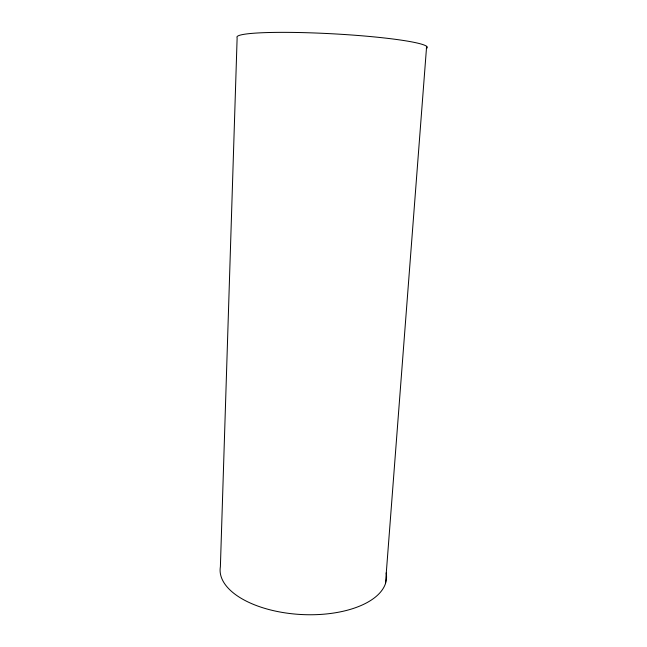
<?xml version="1.0" encoding="UTF-8"?>
<svg xmlns="http://www.w3.org/2000/svg" width="647" height="647" viewBox="0 0 647 647"><rect width="100%" height="100%" fill="white"/><g stroke="black" fill="none" stroke-linecap="round" stroke-linejoin="round"><path stroke-width="0.97" d="M385.458 583.643L426.616 46.325M386.154 572.918A83.326 40.979 3.1 0 1 304.025 614.642A83.326 40.979 3.1 0 1 220.384 566.796L237.134 37.704A95.319 8.476 3.1 0 1 335.89 33.984A95.319 8.476 3.1 0 1 426.308 48.541"/></g></svg>
